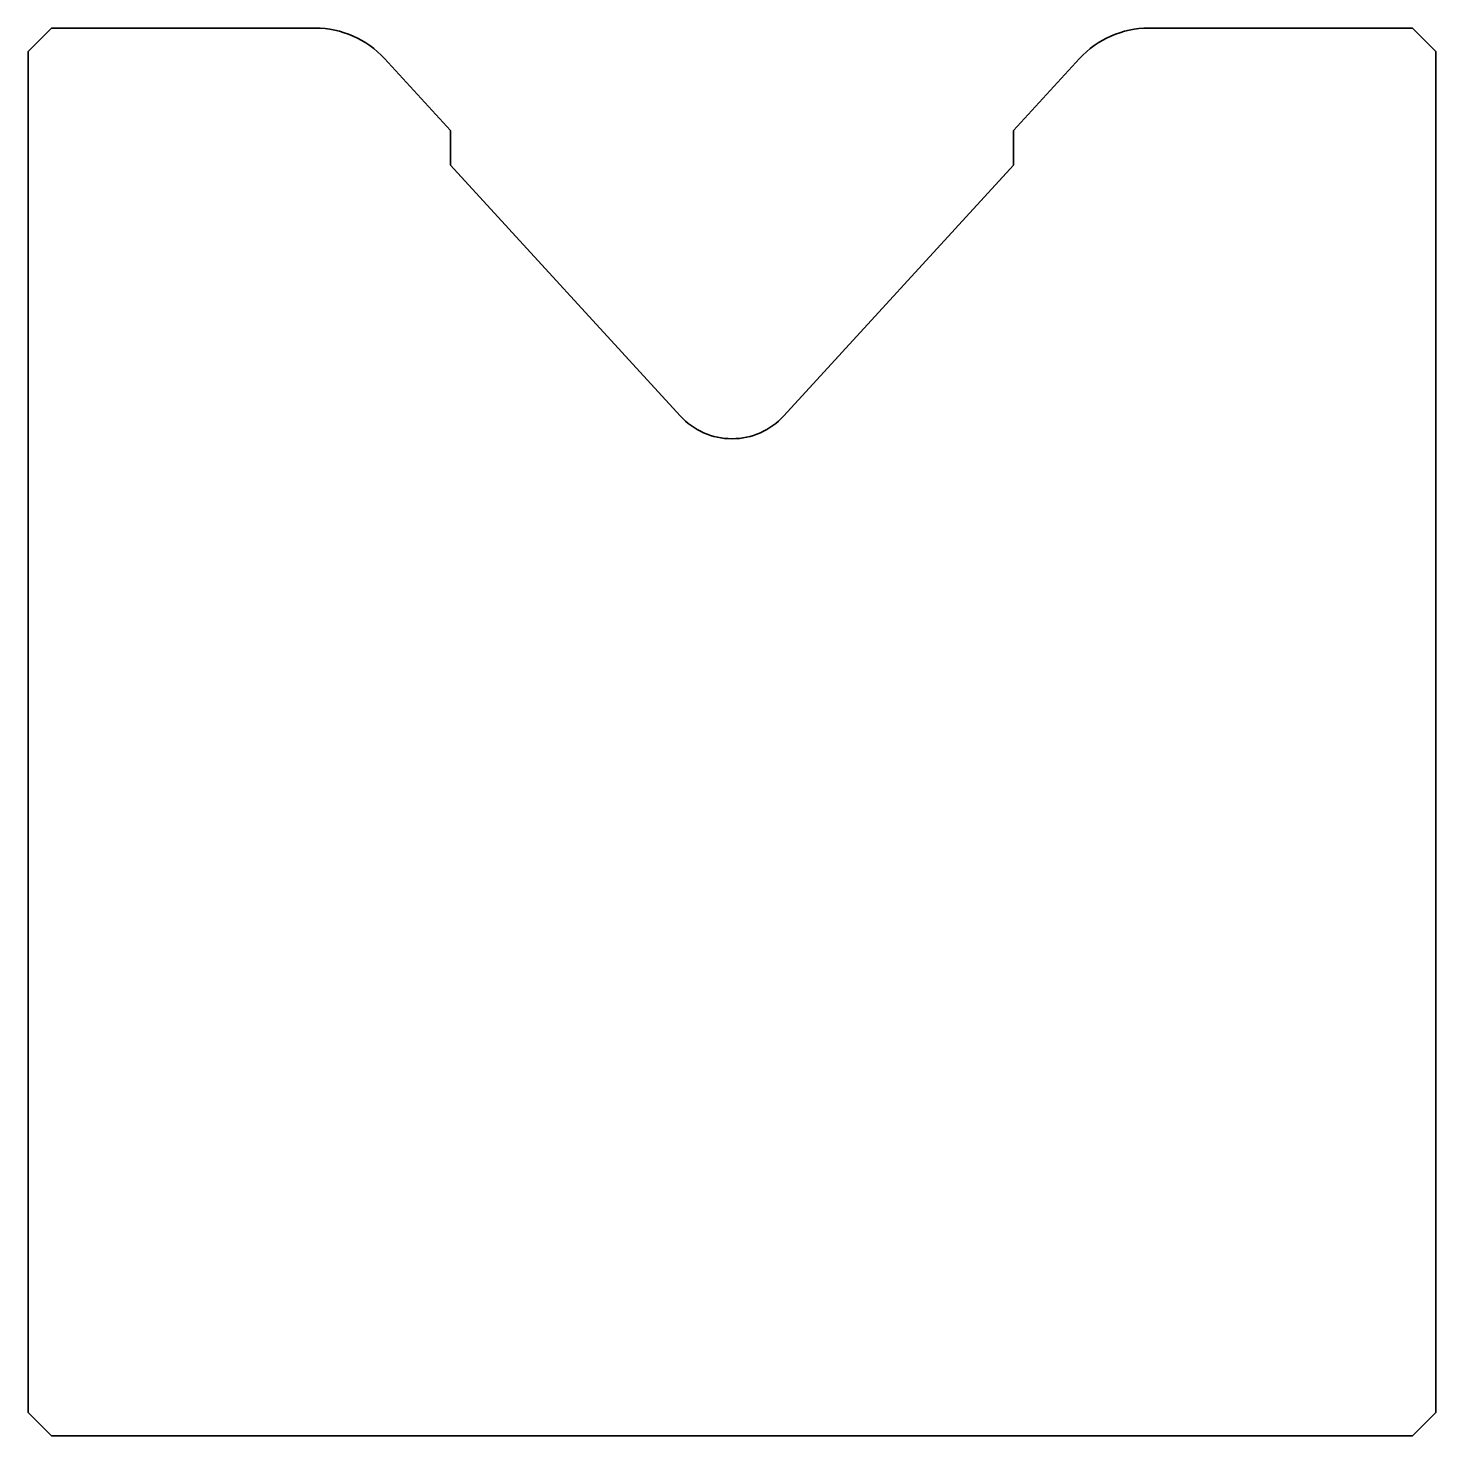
# Model space of a CAD drawing. Header units: millimetres. Extents: x -30 to 30, y 0 to 60.
import ezdxf

# ---------------------------------------------------------------- set-up
doc = ezdxf.new("R2010")
doc.units = ezdxf.units.MM
doc.header["$LTSCALE"] = 5
doc.layers.add('2', color=7, linetype='Continuous', lineweight=18)

msp = doc.modelspace()

# ---------------------------------------------------------------- linework, layer by layer
at = {"layer": '2', "color": 7, "linetype": 'Continuous', "lineweight": 35}
for p, q in [((-30, 59), (-29, 60)), ((-29, 60), (-17.76, 60)), ((17.76, 60), (29, 60)), ((29, 60), (30, 59)), ((-30, 1), (-30, 59)), ((30, 59), (30, 1)), ((-14.811, 58.702), (-12, 55.635)), ((12, 55.635), (14.811, 58.702)), ((-12, 55.635), (-12, 54.155)), ((12, 54.155), (12, 55.635)), ((-12, 54.155), (-2.212, 43.473)), ((2.212, 43.473), (12, 54.155)), ((-29, 0), (-30, 1)), ((30, 1), (29, 0)), ((29, 0), (-29, 0))]:
    msp.add_line(p, q, dxfattribs=at)
for centre, radius, start, end in [((-17.76, 56), 4, 42.5, 90), ((17.76, 56), 4, 90, 137.5), ((0, 45.499), 3, 222.5, 317.5)]:
    msp.add_arc(centre, radius, start, end, dxfattribs=at)

doc.saveas('drawing.dxf')
